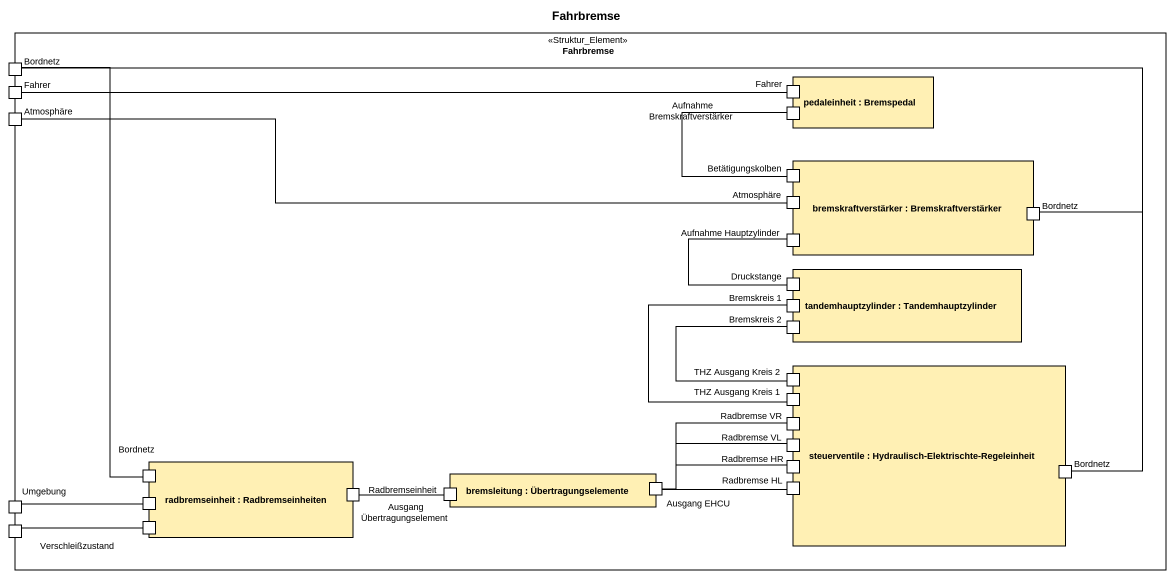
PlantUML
@startuml
title Fahrbremse
rectangle Fahrbremse <<Struktur_Element>> {
  port Fahrer
  port Bordnetz
  rectangle "pedaleinheit : Bremspedal" as pedaleinheit #FFF0B4 {
    port "Fahrer" as Fahrer_2
    port "Aufnahme Bremskraftverstärker" as Aufnahme
  }
  port Atmosphäre
  rectangle "bremskraftverstärker : Bremskraftverstärker" as bremskraftverstärker #FFF0B4 {
    port Betätigungskolben
    port "Atmosphäre" as Atmosphäre_2
    port "Aufnahme Hauptzylinder" as Aufnahme_Hauptzylinder
    port "Bordnetz" as Bordnetz_2
  }
  rectangle "tandemhauptzylinder : Tandemhauptzylinder" as tandemhauptzylinder #FFF0B4 {
    port Druckstange
    port "Bremskreis 1" as Bremskreis_1
    port "Bremskreis 2" as Bremskreis_2
  }
  rectangle "steuerventile : Hydraulisch-Elektrischte-Regeleinheit" as steuerventile #FFF0B4 {
    port "THZ Ausgang Kreis 1" as THZ_Ausgang_Kreis_1
    port "THZ Ausgang Kreis 2" as THZ_Ausgang_Kreis_2
    port "Radbremse VR" as Radbremse_VR
    port "Radbremse VL" as Radbremse_VL
    port "Radbremse HR" as Radbremse_HR
    port "Bordnetz" as Bordnetz_4
    port "Radbremse HL" as Radbremse_HL
  }
  rectangle "radbremseinheit : Radbremseinheiten" as radbremseinheit #FFF0B4 {
    port "Bordnetz" as Bordnetz_3
    port " " as port1
    port "Ausgang Übertragungselement" as Ausgang_Übertragungselement
    port " " as port2
  }
  port Umgebung
  rectangle "bremsleitung : Übertragungselemente" as bremsleitung #FFF0B4 {
    port Radbremseinheit
    port "Ausgang EHCU" as Ausgang_EHCU
  }
  port Verschleißzustand
}
Fahrer -right- Fahrer_2
Bordnetz -right- Bordnetz_2
Bordnetz -right- Bordnetz_4
Atmosphäre -right- Atmosphäre_2
Aufnahme -- Betätigungskolben
Aufnahme_Hauptzylinder -- Druckstange
Bremskreis_1 -- THZ_Ausgang_Kreis_1
Bremskreis_2 -- THZ_Ausgang_Kreis_2
Radbremse_VR -left- Ausgang_EHCU
Bordnetz_3 -up- Bordnetz
Radbremse_VL -left- Ausgang_EHCU
Radbremse_HR -left- Ausgang_EHCU
Umgebung -right- port1
Radbremseinheit -left- Ausgang_Übertragungselement
Ausgang_EHCU -right- Radbremse_HL
port2 -left- Verschleißzustand
@enduml
